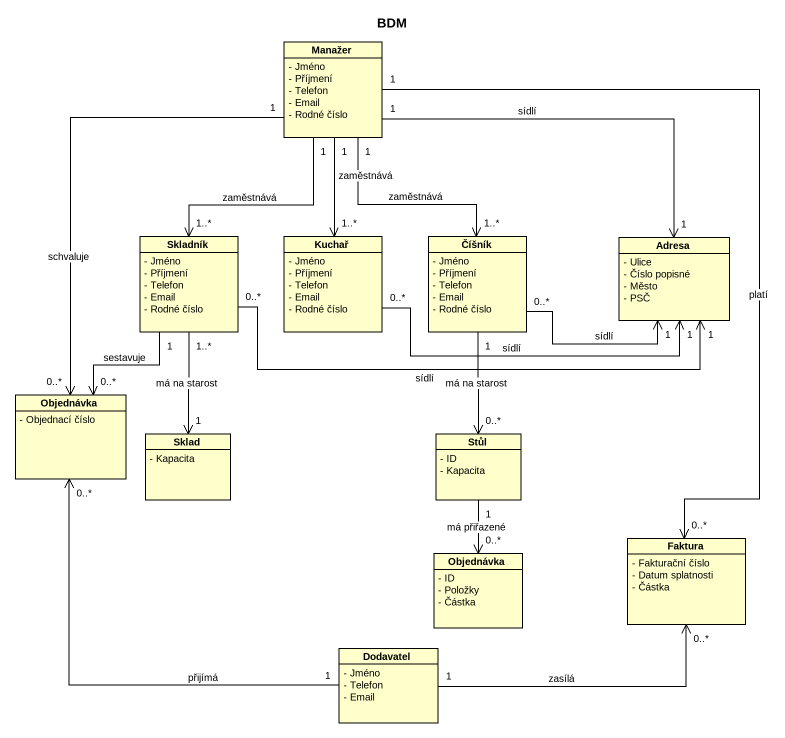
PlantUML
@startuml
title BDM
hide circle
hide empty members
skinparam classAttributeIconSize 0
class Manažer {
  - Jméno
  - Příjmení
  - Telefon
  - Email
  - Rodné číslo
}
class Skladník {
  - Jméno
  - Příjmení
  - Telefon
  - Email
  - Rodné číslo
}
class Kuchař {
  - Jméno
  - Příjmení
  - Telefon
  - Email
  - Rodné číslo
}
class Číšník {
  - Jméno
  - Příjmení
  - Telefon
  - Email
  - Rodné číslo
}
class Adresa {
  - Ulice
  - Číslo popisné
  - Město
  - PSČ
}
class Objednávka {
  - Objednací číslo
}
class Sklad {
  - Kapacita
}
class Stůl {
  - ID
  - Kapacita
}
class "Objednávka" as Objednávka_2 {
  - ID
  - Položky
  - Částka
}
class Faktura {
  - Fakturační číslo
  - Datum splatnosti
  - Částka
}
class Dodavatel {
  - Jméno
  - Telefon
  - Email
}
Manažer "1" --> "1..*" Skladník : zaměstnává
Manažer "1" --> "1..*" Kuchař : zaměstnává
Manažer "1" --> "1..*" Číšník : zaměstnává
Manažer "1" -right-> "1" Adresa : sídlí
Manažer "1" --> "0..*" Objednávka : schvaluje
Manažer "1" --> "0..*" Faktura : platí
Skladník "0..*" -right-> "1" Adresa : sídlí
Skladník "1" --> "0..*" Objednávka : sestavuje
Skladník "1..*" --> "1" Sklad : má na starost
Kuchař "0..*" -right-> "1" Adresa : sídlí
Číšník "0..*" -right-> "1" Adresa : sídlí
Číšník "1" --> "0..*" Stůl : má na starost
Stůl "1" --> "0..*" Objednávka_2 : má přiřazené
Dodavatel "1" -up-> "0..*" Objednávka : přijímá
Dodavatel "1" -right-> "0..*" Faktura : zasílá
@enduml
